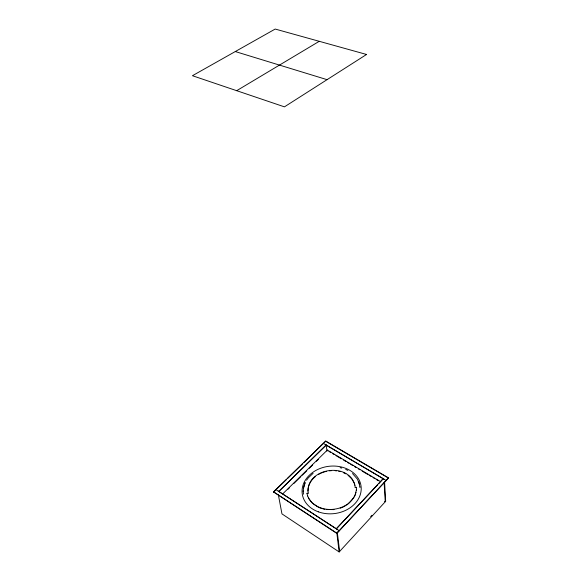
<?xml version="1.0" encoding="UTF-8"?>
<svg xmlns="http://www.w3.org/2000/svg" width="581" height="581" viewBox="0 0 581 581"><rect width="100%" height="100%" fill="white"/><g stroke="black" fill="none" stroke-linecap="round" stroke-linejoin="round"><path stroke-width="0.87" d="M356.407 490.124L356.4 487.234L356.429 487.604M307.959 491.018C307.894 485.331 311.017 479.971 315.439 476.543M303.246 491.352L303.427 488.476L305.112 482.869M356.371 489.761L355.441 494.308M303.376 488.113L305.054 482.499M355.95 492.281C350.336 511.999 318.751 515.848 308.591 498.033M354.381 496.74L355.173 495.135M353.982 497.539L348.324 503.887M306.572 480.218L308.409 477.72L313.108 473.333M278.386 495.012L281.959 513.887L339.159 551.95L385.675 501.301L384.578 482.128M370.671 516.64L371.884 515.318M388.551 477.902L336.842 533.169L273.506 491.86L325.738 441.066L388.551 477.902L336.871 533.394L273.506 491.86M377.766 484.692L336.319 528.804L383.322 478.533L379.001 483.377M282.765 493.835L327.343 450.057L380.693 481.678M288.016 489.217L289.309 487.946M293.826 483.508L300.929 476.529M302.222 475.258L306.739 470.813M309.317 468.279L312.549 465.105M316.42 461.299L318.359 459.397M326.231 445.111L278.778 491.453L326.202 444.879L326.972 451.197M273.549 492.092L286.44 479.557M287.74 478.294L302.694 463.747M303.994 462.476L325.738 441.066M346.465 505.165L347.699 504.315M236.685 90.687L319.252 41.309M343.124 507.039L345.158 505.957M318.461 474.43L320.349 473.457M340.212 508.208L342.398 507.329M320.981 473.137L322.992 472.353M323.661 472.092L326.464 471.322M329.34 470.828L331.519 470.668M334.017 509.617L326.108 509.508M335.15 470.697L336.581 470.886M340.088 467.683L341.737 468.075M338.694 471.235L340.074 471.561M324.561 509.29L319.463 507.743M235.283 51.556L327.052 79.662M345.695 469.375L347.896 470.443M343.378 472.651L345.826 473.849M318.758 507.474L312.273 503.131M325.767 441.299L388.558 478.134M325.68 444.792L383.997 479.158M328.94 451.43L330.487 452.345M332.804 453.725L334.351 454.64M335.898 455.555L341.308 458.765M343.625 460.137L345.942 461.51M347.489 462.432L349.036 463.347M350.583 464.263L352.899 465.635M354.446 466.558L355.986 467.473M358.31 468.845L359.857 469.76M362.174 471.14L367.584 474.343M369.124 475.258L371.448 476.638M372.995 477.553L374.534 478.468M376.081 479.383L378.398 480.763M384.658 501.425L385.239 501.781L384.128 482.608M278.226 491.098L336.922 529.197M339.05 551.042L339.638 551.434L337.249 531.862M352.493 473.508L357.409 479.158L359.559 484.51M348.055 475.287L351.737 478.809L354.192 483.029M311.757 502.667L308.649 498.396L307.589 495.68M358.666 481.402L359.988 487.35L359.959 486.987M354.904 485.317C348.934 461.06 304.894 468.09 308.184 493.4L308.133 493.029M307.639 496.043L306.957 493.233L307.015 493.596M276.033 489.674L339.333 530.765M354.868 484.953L355.245 487.684L355.209 487.321M323.501 443.506L386.321 480.531M336.755 532.385L339.159 551.95M327.343 450.057L327.393 450.515M303.188 490.981L303.5 494.206M366.546 54.469L284.443 106.853L192.442 75.712L275.198 29.05L366.546 54.469M318.373 511.846A29.66 23.806 -7 0 0 361.171 487.27A29.66 23.806 -7 0 0 315.381 470.704A29.66 23.806 -7 0 0 318.373 511.846"/></g></svg>
